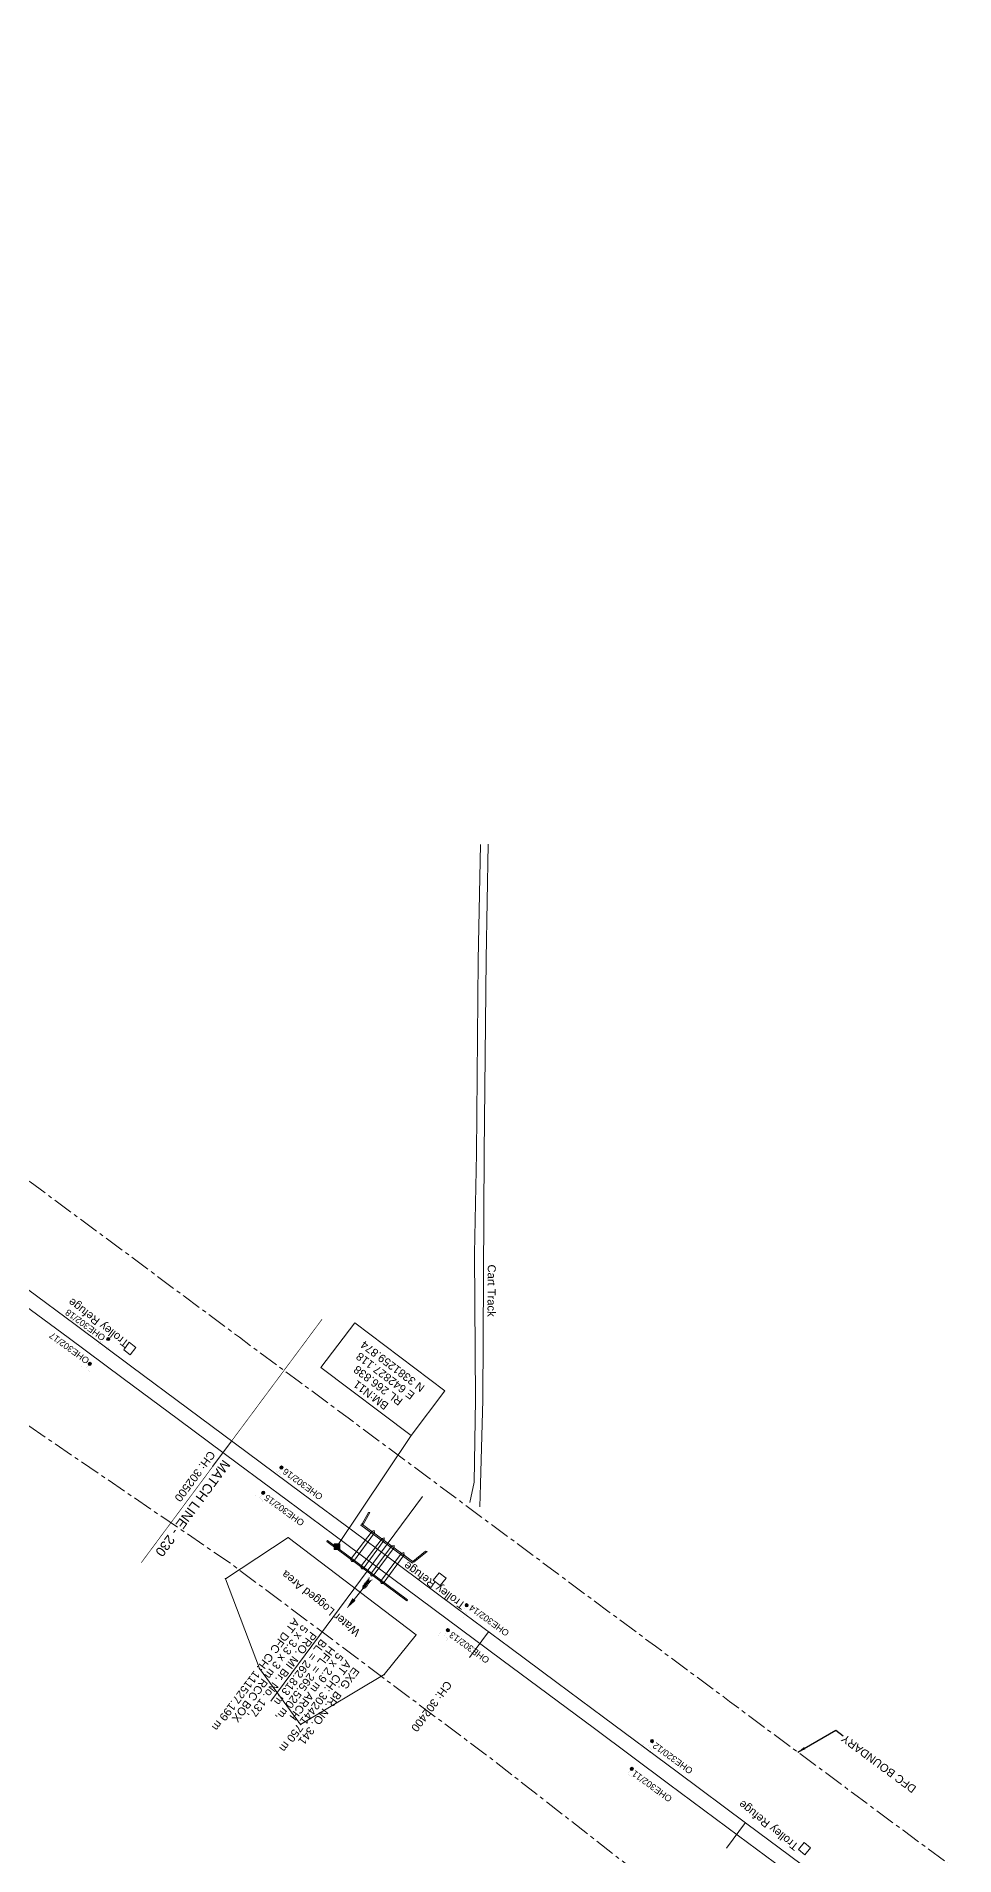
# Model space of a CAD drawing. Header units: metres. Extents: x 628572 to 650094, y 3375792 to 3391117.
# Drawn here: x 642733 to 643020, y 3381163 to 3381732 of the extents above; entities that cross this region are included whole.
import ezdxf
from ezdxf.enums import TextEntityAlignment as Align

# ---------------------------------------------------------------- set-up
doc = ezdxf.new("R2010")
doc.units = ezdxf.units.M
doc.header["$MEASUREMENT"] = 0
doc.linetypes.add('CENTER', pattern=[2, 1.25, -0.25, 0.25, -0.25])
doc.linetypes.add('PHANTOM2', pattern=[1.25, 0.625, -0.125, 0.125, -0.125, 0.125, -0.125])
for name, color, linetype, lineweight in [('Bench_Mark', 7, 'Continuous', 0), ('BRIDGE DETAILS PLAN', 7, 'Continuous', 0), ('Cart Track', 34, 'Continuous', 0), ('Culvert Parapet', 7, 'Continuous', 0), ('DFCC BOUNDARY', 6, 'CENTER', 0), ('Existing Chainage', 7, 'Continuous', 0), ('Existing IR Track', 143, 'Continuous', 0), ('Existing Railway Boundary', 7, 'CENTER', 0), ('MATCH LINE', 7, 'Continuous', 0), ('OHE MAST', 8, 'Continuous', 0), ('Piers_Abutment', 7, 'Continuous', 0), ('River Text', 5, 'Continuous', 0), ('Text', 251, 'Continuous', 0), ('TOPOSTYLEREMARK', 251, 'Continuous', 0), ('Trolley Stand', 251, 'Continuous', 0), ('Water Logged Area', 5, 'Continuous', 0), ('Wing Wall', 7, 'Continuous', 0)]:
    doc.layers.add(name, color=color, linetype=linetype, lineweight=lineweight)
doc.styles.get("Standard").update_dxf_attribs({"font": 'arial.ttf'})
doc.styles.add('Style-Arial', font='arial.ttf')
doc.styles.add('Text', font='arial.ttf', dxfattribs={"height": 2})
doc.dimstyles.new('ISO-25', dxfattribs={"dimtxt": 2.5, "dimasz": 2.5, "dimexe": 1.25, "dimexo": 0.625, "dimtad": 1, "dimtxsty": 'Standard', "dimcen": 2.5, "dimadec": 0, "dimazin": 0, "dimtfac": 1, "dimtmove": 0, "dimatfit": 3, "dimfxl": 1, "dimarcsym": 0})

# ---------------------------------------------------------------- blocks, each defined once
blk = doc.blocks.new('BM')
blk.add_hatch(color=256).paths.add_polyline_path([(-0.88, -0.88), (-0.88, 0.88), (0.88, 0.88), (0.88, -0.88)])
for p, q in [((0.88, 0.88), (-0.88, 0.88)), ((-0.88, 0.88), (-0.88, -0.88)), ((0.88, -0.88), (0.88, 0.88)), ((-0.88, -0.88), (0.88, -0.88))]:
    blk.add_line(p, q)
blk = doc.blocks.new('OHE MAST')
h = blk.add_hatch(color=256)
edge = h.paths.add_edge_path()
edge.add_arc((0, 0), 0.514, 0, 360)
at = {"const_width": 0.01, "flags": 128}
for points in [[(1.5, 3.5), (1.5, 2), (-1.5, 2), (-1.5, 3.5)], [(0, 2), (0, 0)]]:
    blk.add_lwpolyline(points, dxfattribs=at)
blk.add_circle((0, 0), 0.514)
blk = doc.blocks.new('River A')
at = {"layer": 'River Text'}
for p, q in [((0, 0), (-3.6, 7.5, -1499.5)), ((0.1, 6), (-3.5, 13.6, -1499.5)), ((0.1, 3.3), (-3.5, 10.8, -1499.5)), ((0.2, 9.9), (-3.4, 17.4, -1499.5)), ((0.3, 12.9), (-3.3, 20.5, -1499.5)), ((0.4, 16.4), (-3.2, 24, -1499.5)), ((0.5, 20.3), (-3.1, 27.8, -1499.5)), ((0.5, 22.3), (0, 0)), ((0, 0), (4, 7.4, -1499.5)), ((0.1, 6), (4.1, 13.4, -1499.5)), ((0.1, 3.3), (4.1, 10.7, -1499.5)), ((0.2, 9.9), (4.2, 17.2, -1499.5)), ((0.3, 12.9), (4.3, 20.3, -1499.5)), ((0.4, 16.4), (4.4, 23.8, -1499.5)), ((0.5, 20.3), (4.5, 27.7, -1499.5))]:
    blk.add_line(p, q, dxfattribs=at)
at = {"layer": 'River Text', "flags": 128}
blk.add_lwpolyline([(-0.7, -27.7), (0.5, 22.3)], dxfattribs=at)
at = {"layer": 'River Text', "extrusion": (0, 0, -1)}
blk.add_solid([(-3.5, -27.8), (1.3, -52.7), (4.8, -27.6)], dxfattribs=at)

msp = doc.modelspace()

# ---------------------------------------------------------------- linework, layer by layer
at = {"layer": 'BRIDGE DETAILS PLAN', "flags": 128}
msp.add_lwpolyline([(642806.4397, 3381211.5654), (642853.8545, 3381275.5205)], dxfattribs=at)
at = {"layer": 'Cart Track', "linetype": 'Continuous', "flags": 128}
for points in [[(642868.6242, 3381273.6813), (642869.958, 3381280.019), (642870.456, 3381305.7146), (642870.0752, 3381351.422), (642870.6794, 3381382.7205), (642871.2279, 3381443.0854), (642872.0171, 3381479.2011)], [(642874.3842, 3381479.3593), (642873.791, 3381443.509), (642873.1298, 3381382.93), (642872.6781, 3381305.6891), (642872.0011, 3381279.377), (642871.7927, 3381272.3573)]]:
    msp.add_lwpolyline(points, dxfattribs=at)
at = {"layer": 'Culvert Parapet', "linetype": 'Continuous', "flags": 128}
for points in [[(642850.929, 3381255.1101), (642850.7151, 3381254.7058), (642834.5817, 3381266.6304), (642834.7956, 3381267.0348), (642850.929, 3381255.1101)], [(642824.1729, 3381261.8079), (642823.939, 3381261.5222), (642848.9576, 3381242.9904), (642849.1915, 3381243.276), (642824.1729, 3381261.8079)]]:
    msp.add_lwpolyline(points, close=True, dxfattribs=at)
at = {"layer": 'DFCC BOUNDARY', "ltscale": 5, "flags": 128}
msp.add_lwpolyline([(643812.3093, 3380572.2631), (643808.6724, 3380574.9777), (643793.2095, 3380586.5191), (643778.2448, 3380597.6421), (643763.3482, 3380608.7144), (643749.7736, 3380618.8204), (643735.9982, 3380629.076), (643723.1947, 3380638.6), (643709.7998, 3380648.5621), (643690.0477, 3380662.9402), (643670.4357, 3380677.2164), (643654.8999, 3380688.7702), (643639.33, 3380700.3503), (643623.6793, 3380711.9753), (643608.0162, 3380723.6096), (643592.0244, 3380735.5214), (643576.0362, 3380747.4305), (643559.2149, 3380759.9262), (643542.8146, 3380772.109), (643525.4077, 3380785.0526), (643508.5729, 3380797.5713), (643491.5674, 3380810.185), (643474.9054, 3380822.5435), (643458.6431, 3380834.5901), (643442.5469, 3380846.5134), (643427.1858, 3380857.9465), (643411.8459, 3380869.3639), (643394.9279, 3380881.9183), (643378.0712, 3380894.4272), (643361.5733, 3380906.6656), (643345.0316, 3380918.9365), (643327.8173, 3380931.7135), (643310.7678, 3380944.3682), (643276.4247, 3380969.8455), (643259.3635, 3380982.507), (643242.1351, 3380995.2928), (643222.7062, 3381009.6831), (643203.0589, 3381024.2351), (643183.8178, 3381038.4897), (643164.43, 3381052.853), (643145.2327, 3381067.0902), (643126.2605, 3381081.1605), (643109.9442, 3381093.1269), (643094.185, 3381104.6835), (643070.7732, 3381121.9216), (643047.567, 3381139.0085), (643025.8074, 3381155.1407), (643004.0325, 3381171.2845), (642988.5407, 3381182.7648), (642971.6994, 3381195.2495), (642949.8305, 3381211.504), (642926.6521, 3381228.7318), (642912.2142, 3381239.4542), (642897.7112, 3381250.225), (642880.681, 3381262.8766), (642863.5492, 3381275.6037), (642848.8569, 3381286.5082), (642830.5771, 3381300.0787), (642815.3655, 3381311.3602), (642796.6216, 3381325.2614), (642779.3631, 3381338.0981), (642762.2123, 3381350.8547), (642746.7818, 3381362.2976), (642731.1837, 3381373.8649), (642713.7244, 3381386.8427), (642695.8795, 3381400.107), (642676.186, 3381414.7288), (642656.3739, 3381429.4386), (642638.7427, 3381442.5386), (642620.5543, 3381456.0528), (642604.8402, 3381467.7078), (642587.9896, 3381480.2058), (642565.2925, 3381497.0883), (642541.6892, 3381514.6448), (642525.704, 3381526.5194), (642509.7629, 3381538.3612), (642491.0733, 3381552.2518), (642472.4595, 3381566.086), (642458.4237, 3381576.5074), (642444.2456, 3381587.0343), (642429.7967, 3381597.7603), (642415.357, 3381608.4793), (642397.6705, 3381621.593), (642380.0084, 3381634.6886), (642363.7544, 3381646.7691), (642347.2259, 3381659.0537), (642330.8575, 3381671.2261), (642314.3519, 3381683.5006), (642297.8931, 3381695.7457), (642281.8453, 3381707.6851), (642264.9228, 3381720.2432), (642248.3602, 3381732.5341), (642230.5414, 3381745.7954), (642212.7106, 3381759.0381), (642195.2367, 3381772.0213), (642177.7043, 3381785.0479), (642157.1992, 3381800.2569), (642136.6249, 3381815.5171), (642118.9645, 3381828.6404), (642101.3287, 3381841.7453), (642081.6266, 3381856.3336), (642061.8408, 3381870.9838), (642042.7256, 3381885.154), (642023.486, 3381899.4164), (642005.9697, 3381912.4264), (641988.4231, 3381925.4588), (641970.4215, 3381938.796), (641952.2749, 3381952.2408), (641931.9264, 3381967.3701), (641911.6528, 3381982.4438), (641898.9656, 3381991.8514), (641886.5608, 3382001.0055), (641876.0335, 3382008.8624), (641864.0463, 3382017.7726), (641852.3291, 3382026.4822), (641837.115, 3382037.7582), (641821.9667, 3382048.9854), (641806.6184, 3382060.3889), (641791.2687, 3382071.7933), (641778.1757, 3382081.5216), (641765.0647, 3382091.263), (641751.1214, 3382101.6324), (641737.1136, 3382112.0497), (641726.4516, 3382119.9432), (641715.7754, 3382127.8472), (641700.446, 3382139.2493), (641685.0398, 3382150.7085), (641672.5358, 3382160.0238), (641659.9859, 3382169.3732), (641642.1375, 3382182.6543), (641624.3659, 3382195.8782), (641611.4997, 3382205.4411), (641598.7051, 3382214.9508), (641579.3318, 3382229.3615), (641559.9393, 3382243.7865), (641545.7561, 3382254.3093), (641531.6069, 3382264.7929), (641516.2129, 3382276.2423), (641500.7739, 3382287.7114), (641484.9887, 3382299.3992), (641469.298, 3382311.017), (641453.4587, 3382322.7603), (641437.5808, 3382334.5322), (641423.9882, 3382344.5278), (641410.4861, 3382354.4572), (641398.1591, 3382363.7061), (641385.5887, 3382373.1374), (641369.5481, 3382385.0615), (641353.581, 3382396.931), (641340.174, 3382406.8961), (641326.8342, 3382416.8112), (641313.9782, 3382426.3292), (641301.2155, 3382435.7781), (641284.3444, 3382448.3055), (641267.4776, 3382460.8298), (641251.7036, 3382472.5569), (641235.976, 3382484.2496), (641219.0383, 3382496.817), (641202.2584, 3382509.2673), (641189.76, 3382518.5659), (641177.2671, 3382527.8539), (641163.4298, 3382538.1046), (641149.6816, 3382548.2893), (641137.5323, 3382557.3376), (641125.4142, 3382566.3629), (641111.3917, 3382576.7766), (641097.4434, 3382587.1352), (641086.4887, 3382595.2709), (641075.334, 3382603.5555), (641061.7644, 3382613.6593), (641047.9094, 3382623.9756), (641033.6643, 3382634.5297), (641019.4811, 3382645.038), (641006.7027, 3382654.5421), (640993.8916, 3382664.0705), (640978.9563, 3382675.1623), (640963.9965, 3382686.2723), (640946.2836, 3382699.3937), (640928.6538, 3382712.4537), (640913.4131, 3382723.7566), (640898.2075, 3382735.0336), (640883.6572, 3382745.852), (640855.1845, 3382767.015), (640841.3158, 3382777.3197), (640825.904, 3382788.7498), (640810.5106, 3382800.1663), (640797.3056, 3382809.9954), (640784.0814, 3382819.8389), (640767.3829, 3382832.244), (640750.7597, 3382844.5932), (640734.5712, 3382856.624), (640718.4561, 3382868.6002), (640700.8318, 3382881.7023), (640683.2571, 3382894.7676), (640668.0149, 3382906.0851), (640653.0827, 3382917.1726), (640637.096, 3382929.0729), (640621.3126, 3382940.8219), (640606.7688, 3382951.6133), (640592.2397, 3382962.3937), (640576.5383, 3382974.0634), (640560.8512, 3382985.7224), (640545.651, 3382997.022), (640530.4116, 3383008.3505), (640516.6491, 3383018.562), (640502.8751, 3383028.782), (640490.7881, 3383037.7114), (640478.8397, 3383046.5383), (640463.3449, 3383058.0659), (640447.6782, 3383069.721), (640428.9748, 3383083.5735), (640410.2094, 3383097.4719), (640387.4808, 3383114.4141), (640364.785, 3383131.332), (640350.7429, 3383141.7456), (640336.708, 3383152.1537), (640321.9965, 3383163.0459), (640307.2262, 3383173.9816), (640293.057, 3383184.4985), (640278.9681, 3383194.9558), (640263.9534, 3383206.1214), (640248.9885, 3383217.2501), (640234.9895, 3383227.6511), (640220.8998, 3383238.1196), (640203.1822, 3383251.2592), (640185.3658, 3383264.472), (640169.5446, 3383276.2399), (640153.6227, 3383288.0852), (640140.9567, 3383297.4857), (640127.9156, 3383307.1648), (640111.7201, 3383319.2), (640095.1302, 3383331.5282), (640080.0724, 3383342.6864), (640064.9887, 3383353.8638), (640050.3238, 3383364.7642), (640035.5809, 3383375.7224), (640023.8916, 3383384.3981), (640012.2409, 3383393.045), (639998.431, 3383403.2737), (639984.6827, 3383413.4567), (639970.0377, 3383424.3322), (639950.049, 3383439.1796), (639942.8737, 3383444.5141), (639926.5747, 3383456.6308), (639913.4666, 3383466.3801), (639896.5934, 3383478.9297), (639881.5054, 3383490.1549), (639866.4939, 3383501.3233), (639852.4765, 3383511.7446), (639838.5065, 3383522.1306), (639823.7382, 3383533.0543), (639809.0966, 3383543.8841), (639795.0765, 3383554.2956), (639781.0402, 3383564.7193), (639768.5196, 3383574.0242), (639755.953, 3383583.3633), (639741.5243, 3383594.0903), (639727.0981, 3383604.8155), (639713.2608, 3383615.1067), (639699.4745, 3383625.36), (639684.1093, 3383636.7884), (639668.7758, 3383648.193), (639654.5483, 3383658.7838), (639640.2683, 3383669.4137), (639622.7576, 3383682.4104), (639605.3264, 3383695.3482), (639590.884, 3383706.0812), (639576.4835, 3383716.7831), (639562.3867, 3383727.2481), (639548.2532, 3383737.7403), (639534.822, 3383747.7129), (639521.3566, 3383757.711), (639505.358, 3383769.5842), (639489.3927, 3383781.4328), (639473.4311, 3383793.2886), (639457.4738, 3383805.1412), (639442.7456, 3383816.0648), (639428.0129, 3383826.9918), (639404.2096, 3383844.6857), (639380.3313, 3383862.4353), (639363.908, 3383874.6137), (639346.9106, 3383887.212), (639330.3344, 3383899.5156)], dxfattribs=at)
at = {"layer": 'Existing Chainage', "color": 7, "linetype": 'Continuous', "lineweight": 13, "flags": 128}
for points in [[(642788.2517, 3381284.8738), (642794.2151, 3381292.9011)], [(642868.5225, 3381225.2391), (642874.4871, 3381233.2655)], [(642948.8209, 3381165.6319), (642954.7821, 3381173.6609)]]:
    msp.add_lwpolyline(points, dxfattribs=at)
at = {"layer": 'Existing IR Track', "flags": 128}
for points in [[(642972.215, 3381160.7258), (642955.2392, 3381173.3215), (642933.4648, 3381189.4884), (642910.4337, 3381206.5882), (642895.8448, 3381217.4119), (642881.1088, 3381228.3447), (642864.3042, 3381240.8327), (642847.0906, 3381253.6247), (642832.4976, 3381264.4629), (642816.1331, 3381276.6168), (642799.0272, 3381289.3262), (642780.4073, 3381303.1588), (642762.9928, 3381316.092), (642745.3018, 3381329.2304), (642730.4409, 3381340.2573)], [(642969.4881, 3381157.055), (642952.6264, 3381169.5547), (642930.7413, 3381185.8212), (642907.5629, 3381203.0491), (642893.1352, 3381213.7639), (642878.6322, 3381224.5347), (642861.5981, 3381237.1892), (642844.4662, 3381249.9163), (642829.7856, 3381260.8121), (642811.5026, 3381274.3851), (642796.3034, 3381285.6574), (642777.5416, 3381299.5719), (642760.2653, 3381312.4218), (642743.1328, 3381325.1648), (642727.7207, 3381336.5941)]]:
    msp.add_lwpolyline(points, dxfattribs=at)
at = {"layer": 'Existing Railway Boundary', "ltscale": 5, "flags": 128}
msp.add_lwpolyline([(631983.38, 3389039.032), (631997.7807, 3389029.4226), (631998.0481, 3389028.4172), (632017.689, 3389013.381), (632054.7643, 3388986.9088), (632106.6339, 3388955.856), (632154.9467, 3388925.0992), (632230.8669, 3388875.9972), (632261.2753, 3388857.0709), (632290.5359, 3388840.2738), (632385.6616, 3388776.6365), (632400.5735, 3388766.5357), (632397.5375, 3388762.1235), (632395.5364, 3388759.1088), (632389.2973, 3388750.367), (632386.7075, 3388746.9674), (632380.0799, 3388739.4039), (632361.8258, 3388715.063), (632365.1364, 3388712.5802), (632373.8273, 3388706.8724), (632388.4278, 3388697.2834), (632403.5607, 3388687.3436), (632418.7904, 3388677.3402), (632434.5002, 3388667.0345), (632450.2517, 3388656.7014), (632466.7864, 3388645.8571), (632483.3195, 3388635.0137), (632501.7611, 3388622.9148), (632520.2525, 3388610.7831), (632536.8197, 3388599.9238), (632553.3588, 3388589.0829), (632565.8495, 3388580.885), (632578.4671, 3388572.604), (632596.9196, 3388560.5289), (632615.4939, 3388548.3741), (632635.6038, 3388535.295), (632652.8405, 3388523.9973), (632669.9946, 3388512.743), (632686.4084, 3388501.9869), (632696.8068, 3388495.1588), (632732.8678, 3388550.0585), (632815.552, 3388494.313), (632865.8266, 3388462.6693), (632954.7858, 3388408.1832), (633025.1519, 3388369.9037), (633056.7277, 3388353.8904), (633065.1399, 3388349.0145), (633088.5914, 3388328.9973), (633152.5885, 3388273.22), (633202.5468, 3388242.3953), (633264.4413, 3388204.6969), (633318.529, 3388171.7998), (633353.1394, 3388148.7029), (633406.9301, 3388112.3266), (633420.502, 3388103.4378), (633436.8123, 3388092.7008), (633466.2362, 3388073.356), (633479.8402, 3388064.4269), (633497.3225, 3388052.9837), (633514.7073, 3388041.6043), (633531.7969, 3388030.3277), (633546.129, 3388020.9518), (633562.4852, 3388010.2117), (633576.5949, 3388000.9466), (633594.4174, 3387989.2137), (633606.8568, 3387981.0241), (633607.7091, 3387982.3188), (633610.8424, 3387980.256), (633626.8506, 3387969.7582), (633642.9494, 3387959.201), (633660.1619, 3387947.8844), (633677.4438, 3387936.5221), (633693.0899, 3387926.2037), (633708.7685, 3387915.8637), (633726.0343, 3387904.4973), (633743.3468, 3387893.1002), (633758.2779, 3387883.3197), (633773.1647, 3387873.5681), (633789.2894, 3387862.9617), (633805.4356, 3387852.3412), (633820.4764, 3387842.4668), (633835.4704, 3387832.6232), (633852.0416, 3387821.7432), (633886.4734, 3387799.1411), (633904.4207, 3387787.3621), (633919.3393, 3387777.5707), (633934.3023, 3387767.7502), (633949.6629, 3387757.6969), (633964.9235, 3387747.7091), (633980.0551, 3387737.7098), (633995.2041, 3387727.6988), (634012.3387, 3387716.4289), (634029.3333, 3387705.2512), (634045.5362, 3387694.5849), (634061.6293, 3387683.9862), (634078.9907, 3387672.5929), (634096.3149, 3387661.224), (634113.1506, 3387650.1721), (634130.0059, 3387639.1072), (634145.8823, 3387628.6414), (634161.8963, 3387618.085), (634177.8703, 3387607.6107), (634193.7633, 3387597.1895), (634209.9993, 3387586.506), (634226.097, 3387575.9134), (634243.1652, 3387564.6955), (634260.1615, 3387553.5249), (634275.6177, 3387543.3646), (634291.1318, 3387533.1662), (634296.8083, 3387529.4449), (634291.9143, 3387522.0113), (634301.9583, 3387515.4268), (634317.7028, 3387505.1053), (634344.1271, 3387487.7818), (634370.6963, 3387470.3636), (634386.1901, 3387460.3813), (634401.9429, 3387450.229), (634426.4972, 3387434.0857), (634451.3792, 3387417.727), (634475.9114, 3387401.5928), (634500.3759, 3387385.5031), (634523.6732, 3387370.1555), (634547.0997, 3387354.7227), (634564.8006, 3387343.068), (634582.571, 3387331.3674), (634601.3879, 3387318.9723), (634620.2858, 3387306.5238), (634639.3106, 3387294.0156), (634658.1243, 3387281.6461), (634679.4814, 3387267.2836), (634702.026, 3387254.0413), (634712.9167, 3387246.4104), (634726.0042, 3387238.4627), (634737.8854, 3387230.0656), (634750.9438, 3387221.7267), (634764.9008, 3387212.4131), (634775.612, 3387204.6159), (634789.3703, 3387195.959), (634801.4607, 3387188.869), (634814.7172, 3387180.8194), (634815.4987, 3387180.2694), (634827.9598, 3387171.3498), (634840.5994, 3387164.128), (634854.2176, 3387155.5292), (634871.8787, 3387143.9515), (634877.6173, 3387139.7695), (634887.5373, 3387132.4757), (634902.4262, 3387121.5277), (634921.3448, 3387107.4791), (634940.6674, 3387093.1306), (634962.2421, 3387077.0753), (634984.1126, 3387060.8), (635000.5185, 3387048.6195), (635017.0238, 3387036.3652), (635035.7455, 3387022.426), (635054.4369, 3387008.5092), (635082.1937, 3386987.9155), (635109.8573, 3386967.3911), (635134.2436, 3386949.2611), (635158.5309, 3386931.2047), (635180.7563, 3386914.7058), (635202.7867, 3386898.3516), (635206.1213, 3386895.8016), (635211.1242, 3386892.0437), (635230.1367, 3386877.9281), (635249.207, 3386863.7701), (635270.9723, 3386847.61), (635292.819, 3386831.3895), (635313.1117, 3386816.3456), (635333.3618, 3386801.3334), (635352.372, 3386787.2182), (635371.5331, 3386772.9909), (635390.4616, 3386758.9197), (635409.8226, 3386744.527), (635427.2062, 3386731.6093), (635445.0434, 3386718.3546), (635461.6171, 3386706.0794), (635478.4695, 3386693.5976), (635493.4196, 3386682.4884), (635508.6023, 3386671.2062), (635518.0063, 3386664.2196), (635527.5618, 3386657.1206), (635543.461, 3386645.2907), (635559.7145, 3386633.1978), (635591.676, 3386610.2688), (635606.0755, 3386599.5015), (635620.6466, 3386588.6057), (635636.5434, 3386576.7606), (635652.3995, 3386564.9458), (635668.2493, 3386553.1365), (635683.9787, 3386541.4169), (635700.2614, 3386528.9886), (635716.7419, 3386516.4094), (635732.9183, 3386504.3569), (635749.0007, 3386492.3748), (635764.9276, 3386480.5277), (635780.91, 3386468.6394), (635796.8963, 3386456.7694), (635812.8908, 3386444.8934), (635829.3631, 3386432.6938), (635845.7912, 3386420.527), (635861.6814, 3386408.7334), (635877.6317, 3386396.8953), (635893.2055, 3386385.3425), (635908.8769, 3386373.7174), (635925.058, 3386361.6972), (635941.2668, 3386349.6564), (635956.6865, 3386338.1889), (635972.0823, 3386326.7391), (635987.7899, 3386315.0493), (636003.5308, 3386303.3347), (636019.0977, 3386291.765), (636034.6476, 3386280.2079), (636050.7681, 3386268.2256), (636066.8961, 3386256.2378), (636083.1084, 3386244.1987), (636099.3561, 3386232.1333), (636114.134, 3386221.1471), (636147.8198, 3386196.1265), (636166.7058, 3386182.1085), (636182.4635, 3386170.4111), (636198.2037, 3386158.7268), (636214.3364, 3386146.7471), (636230.3919, 3386134.8247), (636230.9614, 3386134.4025), (636228.154, 3386130.995), (636300.9317, 3386076.4069), (636382.1931, 3386014.4435), (636463.0816, 3385952.0584), (636544.2755, 3385889.3268), (636568.8921, 3385871.1182), (636613.4471, 3385839.7025), (636628.0709, 3385853.6506), (636650.5128, 3385835.4717), (636693.9069, 3385800.1065), (636686.7095, 3385790.4003), (636696.0629, 3385782.3378), (636710.473, 3385769.9165), (636766.0138, 3385726.4206), (636849.4668, 3385668.9836), (636931.64, 3385608.8479), (637013.8419, 3385548.1951), (637096.6082, 3385488.6336), (637121.9489, 3385470.2058), (637176.9181, 3385426.1737), (637258.1753, 3385363.4078), (637340.1494, 3385301.7514), (637422.2947, 3385241.0852), (637447.0788, 3385223.2045), (637528.2227, 3385160.8768), (637610.9552, 3385100.7612), (637694.8717, 3385041.953), (637753.3499, 3385002.2846), (637771.5944, 3384989.982), (637771.5944, 3384979.4924), (637852.0915, 3384922.0343), (637935.0162, 3384862.0714), (637993.4351, 3384821.4573), (638019.0158, 3384803.2052), (638102.4107, 3384745.0584), (638178.9785, 3384688.3398), (638237.6603, 3384636.8079), (638344.701, 3384557.2221), (638427.4112, 3384496.8586), (638508.4228, 3384435.5926), (638565.3238, 3384391.9743), (638589.782, 3384373.2765), (638631.8324, 3384337.8543), (638619.2503, 3384320.7689), (638700.6253, 3384258.2275), (638758.2306, 3384210.1286), (638748.4263, 3384194.4881), (638832.9819, 3384135.241), (638898.2751, 3384089.8354), (638910.685, 3384104.7359), (638994.0238, 3384045.8483), (639077.2216, 3383986.384), (639102.1383, 3383968.0886), (639159.8745, 3383926.5901), (639184.8741, 3383908.5552), (639242.6613, 3383867.4991), (639268.1519, 3383849.1332), (639327.9549, 3383811.5106), (639354.2186, 3383795.0507), (639414.5653, 3383756.9689), (639440.0428, 3383739.3736), (639498.3493, 3383699.1058), (639523.8465, 3383681.6785), (639574.9736, 3383646.7331), (639583.1624, 3383652.0276), (639689.1575, 3383571.5368), (639770.3529, 3383510.1038), (639826.8338, 3383467.0843), (639851.6063, 3383448.3401), (639907.8381, 3383405.1303), (639928.7552, 3383389.2727), (639932.4136, 3383385.8226), (639987.4639, 3383341.8457), (640012.7135, 3383323.0928), (640093.1273, 3383262.0565), (640171.8725, 3383196.1592), (640228.3322, 3383153.381), (640311.5957, 3383095.2106), (640394.8641, 3383036.2274), (640477.4145, 3382977.0386), (640559.1827, 3382915.4685), (640665.4567, 3382835.3045), (640720.6935, 3382789.5682), (640744.1896, 3382769.9043), (640801.5333, 3382727.7921), (640884.497, 3382668.355), (640967.4181, 3382609.4811), (641049.3321, 3382547.9775), (641130.842, 3382487.0083), (641212.6929, 3382426.3203), (641295.2397, 3382366.2732), (641377.1032, 3382305.6407), (641458.6913, 3382244.4694), (641539.788, 3382182.3426), (641622.1383, 3382122.0097), (641702.364, 3382062.6427), (641784.5528, 3382001.6936), (641867.0132, 3381941.5198), (641973.939, 3381862.1361), (642047.1447, 3381806.5386), (642111.3474, 3381756.247), (642135.5451, 3381737.1522), (642191.6481, 3381692.8805), (642216.3665, 3381674.0919), (642297.8377, 3381612.4104), (642380.4062, 3381552.4772), (642463.3246, 3381492.4122), (642545.7114, 3381431.7783), (642627.5896, 3381371.9523), (642710.042, 3381311.7191), (642794.2249, 3381254.3826), (642875.8129, 3381193.2771), (642956.3456, 3381130.3141), (643036.4583, 3381067.3443), (643117.185, 3381004.8095), (643172.4593, 3380960.8682), (643197.158, 3380942.1115), (643255.3116, 3380901.5691), (643282.0179, 3380885.9855), (643340.0019, 3380844.3971), (643414.9945, 3380785.1482), (643451.8986, 3380756.7808), (643532.8037, 3380694.4612), (643535.2972, 3380692.6635), (643551.2784, 3380680.8194), (643567.3357, 3380668.919), (643583.0638, 3380657.2952), (643598.7082, 3380645.7333), (643614.3081, 3380634.1892), (643630.1523, 3380622.4653), (643650.0814, 3380608.0318), (643669.585, 3380593.9065), (643682.7179, 3380584.1884), (643695.5222, 3380574.7117), (643709.3225, 3380564.4893), (643722.9637, 3380554.3847), (643737.887, 3380543.3483), (643752.8235, 3380532.3022), (643768.2592, 3380520.8389), (643783.7331, 3380509.3472), (643799.7855, 3380497.4973), (643815.9413, 3380485.5714), (643832.7782, 3380473.1288), (643849.7289, 3380460.6021), (643866.059, 3380448.5159), (643882.3496, 3380436.4589), (643898.3816, 3380424.7148), (643914.2305, 3380413.1048), (643929.3278, 3380401.9147), (643944.4267, 3380390.7231), (643959.7518, 3380379.1349), (643975.3902, 3380367.3097), (643987.907, 3380358.1055), (644000.1603, 3380349.0958), (644017.4569, 3380336.3184), (644034.4669, 3380323.7528), (644046.4455, 3380314.9727), (644249.4258, 3380165.3983), (644621.007, 3379887.6965), (644676.9944, 3379845.4482), (644702.8645, 3379825.9912), (644738.6024, 3379799.4801), (644742.2817, 3379796.7418), (644771.2557, 3379773.8192), (644804.6479, 3379750.2058), (644834.554, 3379728.6172), (644848.5372, 3379718.5093), (644863.2911, 3379707.9396), (644878.1999, 3379697.2589), (644893.8111, 3379686.127), (644909.381, 3379675.0245), (644918.4816, 3379668.5863), (644935.1691, 3379656.7791), (644907.7997, 3379620.3367), (644936.8456, 3379598.666), (644961.4527, 3379618.4234), (645145.9779, 3379481.4776), (645154.4712, 3379493.1591), (645276.7247, 3379402.534), (645270.2115, 3379393.7381), (645468.3754, 3379252.8811), (645478.6859, 3379267.1096), (645498.5589, 3379252.3702), (645510.5872, 3379243.9988), (645510.5872, 3379243.9988), (645531.3517, 3379228.922), (645544.8911, 3379218.91), (645549.0311, 3379215.8257)], dxfattribs=at)
at = {"layer": 'MATCH LINE', "linetype": 'PHANTOM2', "ltscale": 15, "const_width": 0.2}
msp.add_lwpolyline([(642822.4671, 3381330.9308), (642765.9281, 3381254.8243)], dxfattribs=at)
at = {"layer": 'Piers_Abutment', "linetype": 'Continuous', "flags": 128}
for points in [[(642831.3943, 3381255.8823), (642831.6098, 3381255.2091), (642832.2443, 3381255.2527), (642838.8582, 3381264.1353), (642838.7701, 3381264.9055), (642838.1066, 3381264.6727), (642831.3943, 3381255.8823)], [(642841.2058, 3381262.3916), (642841.86, 3381262.6151), (642841.9029, 3381261.8663), (642835.3119, 3381252.9877), (642834.7381, 3381252.965), (642834.4956, 3381253.5872), (642841.2058, 3381262.3916)], [(642837.5821, 3381251.3106), (642837.7954, 3381250.6778), (642838.3764, 3381250.7051), (642844.9976, 3381259.5724), (642844.9586, 3381260.2696), (642844.2421, 3381260.1363), (642837.5821, 3381251.3106)], [(642847.284, 3381257.8719), (642847.9853, 3381258.0215), (642848.0687, 3381257.2936), (642841.5249, 3381248.3996), (642840.8786, 3381248.335), (642840.7192, 3381248.9849), (642847.284, 3381257.8719)]]:
    msp.add_lwpolyline(points, close=True, dxfattribs=at)
at = {"layer": 'TOPOSTYLEREMARK'}
msp.add_line((642827.118, 3381259.874), (642850.2936, 3381294.5492), dxfattribs=at)
at = {"layer": 'TOPOSTYLEREMARK', "linetype": 'Continuous', "flags": 128}
msp.add_lwpolyline([(642860.8505, 3381308.5063), (642850.2936, 3381294.5492), (642822.0945, 3381315.8785), (642832.6515, 3381329.8356), (642860.8505, 3381308.5063)], close=True, dxfattribs=at)
at = {"layer": 'Trolley Stand', "linetype": 'Continuous', "flags": 128}
for points in [[(642760.4655, 3381321.3956), (642762.1803, 3381323.7162), (642764.214, 3381322.1036), (642762.4987, 3381319.7824), (642760.4655, 3381321.3956)], [(642857.2179, 3381249.3702), (642859.1023, 3381251.6688), (642861.2679, 3381250.0088), (642859.3824, 3381247.7089), (642857.2179, 3381249.3702)], [(642971.3167, 3381165.2207), (642973.1172, 3381167.4272), (642975.0958, 3381165.7559), (642973.2953, 3381163.5494), (642971.3167, 3381165.2207)]]:
    msp.add_lwpolyline(points, close=True, dxfattribs=at)
at = {"layer": 'Water Logged Area', "linetype": 'Continuous', "flags": 128}
msp.add_lwpolyline([(642792.2659, 3381249.8206), (642811.8321, 3381262.6995), (642851.8164, 3381232.3212), (642841.8668, 3381219.8944), (642815.7223, 3381204.2705), (642802.8962, 3381221.7644), (642792.2659, 3381249.8206)], close=True, dxfattribs=at)
at = {"layer": 'Water Logged Area'}
for p in [(642811.832, 3381262.699), (642792.266, 3381249.821), (642851.816, 3381232.321), (642802.896, 3381221.764), (642841.867, 3381219.894), (642815.722, 3381204.271)]:
    msp.add_point(p, dxfattribs=at)
at = {"layer": 'Wing Wall', "linetype": 'Continuous', "flags": 128}
for points in [[(642836.9706, 3381270.5781), (642834.9888, 3381267.0026), (642835.26, 3381266.821), (642837.3353, 3381270.5652), (642836.9706, 3381270.5781)], [(642854.7877, 3381258.4489), (642850.811, 3381255.2396), (642851.1154, 3381255.0256), (642855.264, 3381258.3736), (642854.7877, 3381258.4489)]]:
    msp.add_lwpolyline(points, close=True, dxfattribs=at)

# ---------------------------------------------------------------- block references
at = {"layer": 'Bench_Mark', "linetype": 'Continuous'}
msp.add_blockref('BM', (642827.118, 3381259.874), dxfattribs=at)
at = {"layer": 'OHE MAST', "color": 2, "rotation": 143.3908318566117}
for p in [(642755.627, 3381324.736), (642749.869, 3381316.978), (642809.761, 3381284.581), (642804.07, 3381276.687), (642867.64, 3381241.547), (642861.764, 3381233.767), (642925.574, 3381199.132), (642919.235, 3381190.425)]:
    msp.add_blockref('OHE MAST', p, dxfattribs=at)
at = {"layer": 'River Text', "xscale": 0.1499234070063734, "yscale": 0.1499234070063734, "zscale": 0.1499234070063734, "rotation": 322.6455213982082}
msp.add_blockref('River A', (642835.042, 3381246.6314), dxfattribs=at)

# ---------------------------------------------------------------- texts
at = {"layer": 'BRIDGE DETAILS PLAN', "color": 10}
for s, p in [('AT DFC CH: 111527.199 m', (642813.6519, 3381237.783)), ('5 x 3.3 x 3 m RCC BOX', (642816.3067, 3381235.6621)), ('PRO. MI Br. No. 137,', (642818.9614, 3381233.5413))]:
    msp.add_text(s, height=2.5, rotation=233, dxfattribs=at).set_placement(p)
at = {"layer": 'BRIDGE DETAILS PLAN'}
for s, p in [('BL = 262.813 m', (642822.1554, 3381231.2385)), ('HFL = 265.520 m,', (642824.7284, 3381229.0835)), ('5 x 2.9 m ARCH ', (642827.3014, 3381226.9284)), ('AT CH: 302441.750 m', (642829.8235, 3381224.675)), ('EXG. BR. NO. 341', (642832.3455, 3381222.4215))]:
    msp.add_text(s, height=2.5, rotation=233, dxfattribs=at).set_placement(p)
at = {"layer": 'Cart Track', "linetype": 'Continuous', "style": 'Text'}
msp.add_text('Cart Track', height=2.5, rotation=269.664966, dxfattribs=at).set_placement((642874.2396, 3381348.0155))
at = {"layer": 'DFCC BOUNDARY', "linetype": 'Continuous', "ltscale": 5}
msp.add_text('DFC BOUNDARY', height=2.5, rotation=143.5, dxfattribs=at).set_placement((642985.2021, 3381200.3481), align=Align.MIDDLE_RIGHT)
at = {"layer": 'Existing Chainage', "color": 7, "lineweight": 0, "char_height": 2.5, "attachment_point": 4, "line_spacing_factor": 0.6, "style": 'Style-Arial'}
for s, insert, rotation in [('CH: 302500', (642788.286, 3381289.319), 233.391601), ('CH: 302400', (642862.2234, 3381217.4612), 233.38289)]:
    msp.add_mtext(s, dxfattribs=dict(at, insert=insert, rotation=rotation))
at = {"layer": 'MATCH LINE', "linetype": 'Continuous'}
msp.add_text('MATCH LINE - 230', height=3, rotation=233.623712, dxfattribs=at).set_placement((642791.5647, 3381287.2565))
at = {"layer": 'OHE MAST'}
for s, p in [('OHE302/18', (642743.1359, 3381334.1845)), ('OHE302/17', (642738.1343, 3381326.9899)), ('OHE302/16', (642811.0923, 3381284.4834)), ('OHE302/15', (642805.3143, 3381276.3482)), ('OHE302/14', (642869.3462, 3381241.9045)), ('OHE302/13', (642863.1668, 3381233.4272)), ('OHE320/12', (642926.7383, 3381198.8745)), ('OHE302/11', (642920.2431, 3381190.1155))]:
    msp.add_text(s, height=2, rotation=144, dxfattribs=at).set_placement(p, align=Align.RIGHT)
at = {"layer": 'Text', "style": 'Text'}
for rotation, p in [(142.616732, (642762.3422, 3381323.8821)), (144.315977, (642867.5215, 3381242.0996)), (141.563176, (642971.6247, 3381166.6883))]:
    msp.add_text('Trolley Refuge', height=2.5, rotation=rotation, dxfattribs=at).set_placement(p)
at = {"layer": 'Text'}
msp.add_text('Water Logged Area', height=2.5, rotation=140.930807, dxfattribs=at).set_placement((642834.6037, 3381233.5333))
at = {"layer": 'TOPOSTYLEREMARK'}
for s, p in [('N 3381259.874', (642844.4888, 3381316.1801)), ('E 642827.118', (642842.2266, 3381313.1893)), ('RL 266.838', (642839.9644, 3381310.1985)), ('BM:N11', (642837.7022, 3381307.2077))]:
    msp.add_text(s, height=2.5, rotation=142.896734, dxfattribs=at).set_placement(p, align=Align.MIDDLE_CENTER)

# ---------------------------------------------------------------- leaders
at = {"layer": 'DFCC BOUNDARY', "linetype": 'Continuous', "lineweight": 0, "ltscale": 5}
msp.add_leader([(642971.1251, 3381195.6763), (642982.9894, 3381202.5212), (642985.288, 3381200.7497)], dimstyle='ISO-25', override={"dimtxt": 3, "dimtad": 0, "dimdec": 3, "dimzin": 2, "dimtdec": 3}, dxfattribs=at)

doc.saveas('drawing.dxf')
